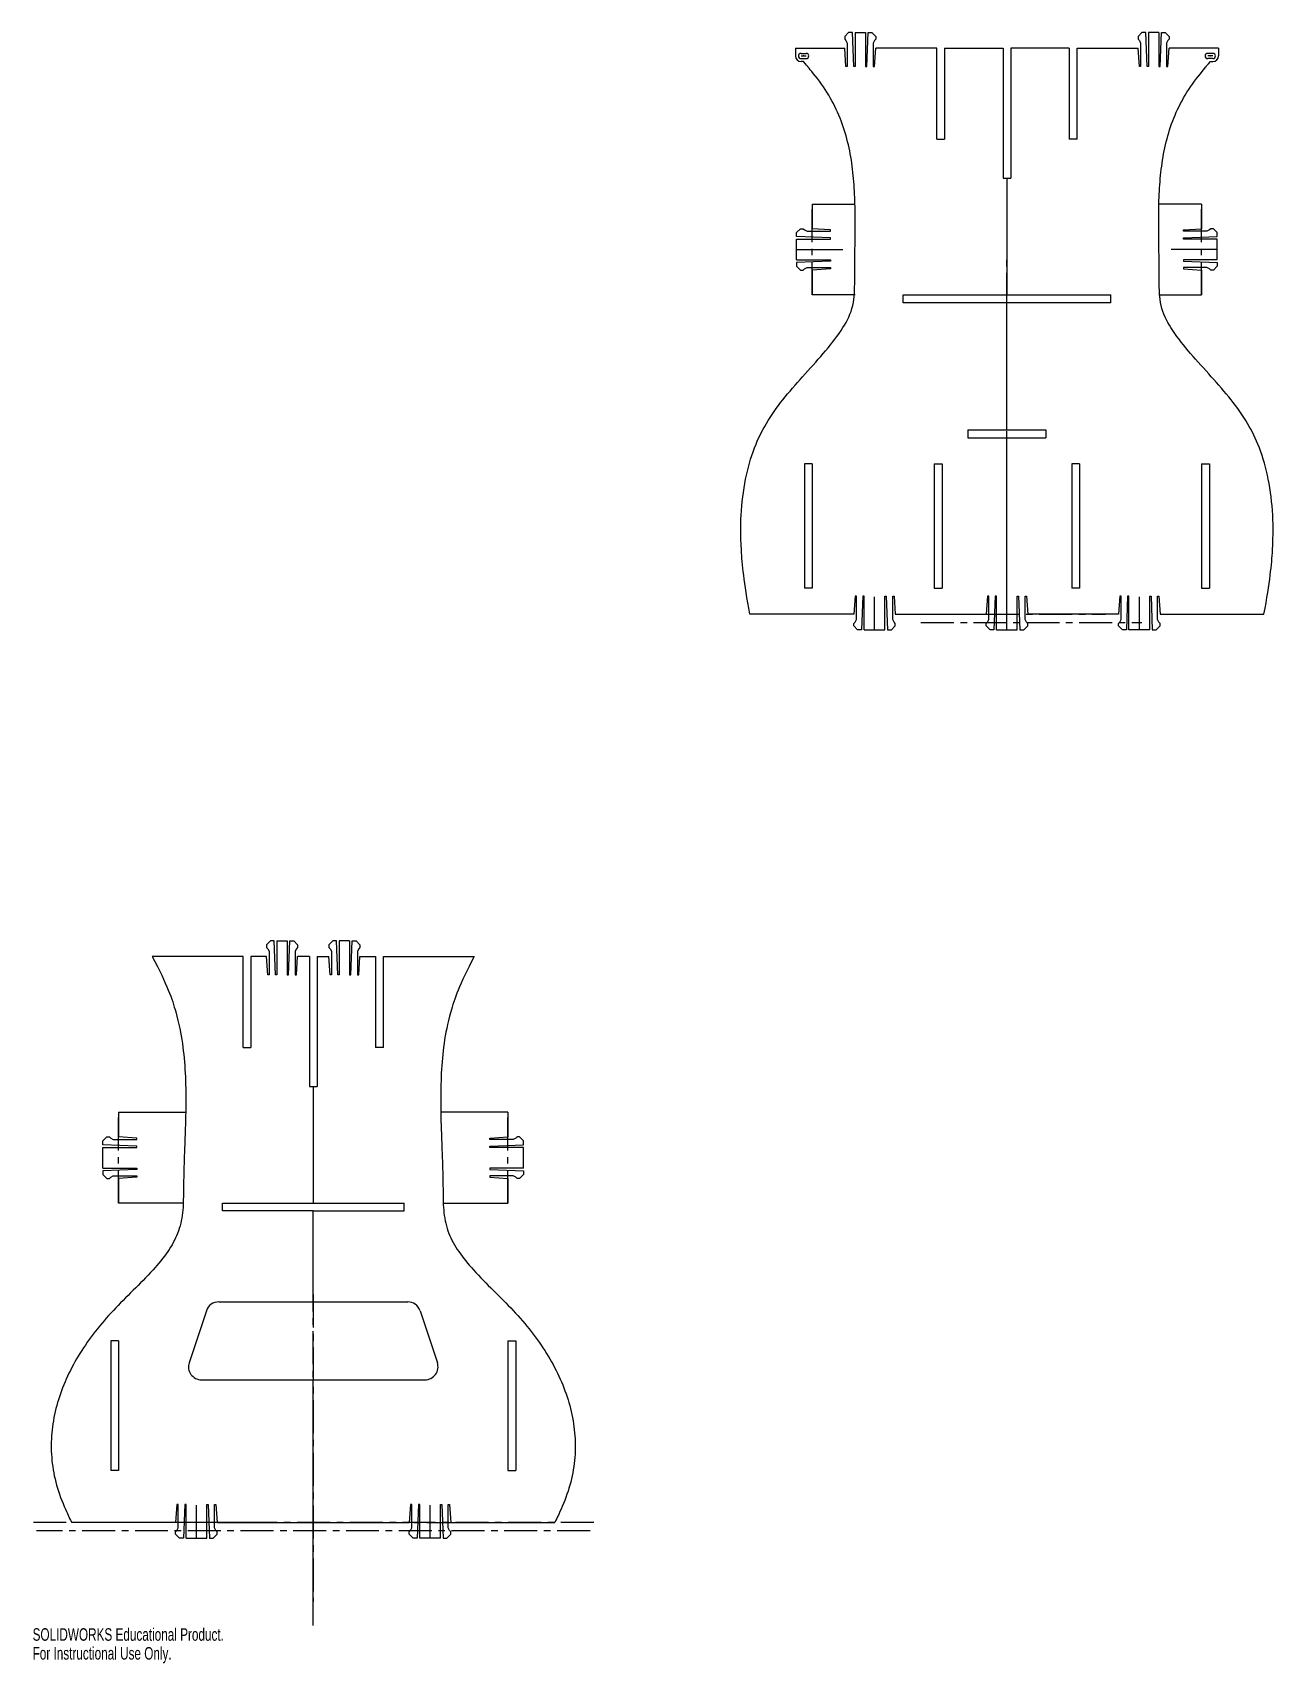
# Model space of a CAD drawing. Header units: millimetres. Extents: x -1141 to 136, y -538 to 97.
# Drawn here: x -1141 to -663, y -538 to 90 of the extents above; entities outside this region: 1.
import ezdxf

# ---------------------------------------------------------------- set-up
doc = ezdxf.new("R2010")
doc.units = ezdxf.units.MM
doc.header["$PDSIZE"] = -1
doc.linetypes.add('CENTERX2', pattern=[20.32, 12.7, -2.54, 2.54, -2.54])
doc.styles.add('SLDTEXTSTYLE0', font='TXT', dxfattribs={"width": 0.7})

msp = doc.modelspace()

# ---------------------------------------------------------------- linework, layer by layer
at = {"color": 7, "linetype": 'CENTERX2'}
for p, q in [((136.01, 96.69), (136.01, -23.52)), ((-845.44, 80.85), (-843.44, 80.85)), ((-686.8, 80.85), (-688.8, 80.85)), ((-841.12, -11.15), (-841.12, 23.85)), ((-691.12, -11.15), (-691.12, 23.85)), ((-847.12, 6.35), (-828.62, 6.35)), ((-841.12, 6.35), (-831.81, 6.35)), ((-685.12, 6.35), (-703.62, 6.35)), ((-691.12, 6.35), (-700.42, 6.35)), ((-766.12, -137.33), (-766.12, 3.34)), ((-817.12, -140.15), (-817.12, -127.15)), ((-715.12, -140.15), (-715.12, -127.15)), ((-799.26, -137.33), (-714.12, -137.33)), ((-794.32, -134.15), (-728.12, -134.15)), ((-1108.32, -360.93), (-1108.32, -325.93)), ((-958.32, -360.93), (-958.32, -325.93)), ((-1033.32, -483.93), (-1033.32, -386.78)), ((-1033.32, -396.12), (-1033.32, -514.29)), ((-1078.32, -489.93), (-1078.32, -476.93)), ((-988.32, -489.93), (-988.32, -476.93)), ((-925.23, -483.93), (-1141.41, -483.93)), ((-926.71, -487.1), (-1139.93, -487.1)), ((-1056.79, -483.93), (-1122.99, -483.93)), ((-1009.85, -483.93), (-943.65, -483.93))]:
    msp.add_line(p, q, dxfattribs=at)
at = {"color": 7, "linetype": 'Continuous'}
for p, q in [((-827.12, 89.85), (-828.62, 88.35)), ((-828.62, 88.35), (-828.62, 87.35)), ((-825.62, 89.85), (-827.12, 89.85)), ((-825.12, 76.85), (-825.62, 89.85)), ((-824.62, 89.85), (-820.62, 89.85)), ((-824.62, 89.85), (-824.62, 76.85)), ((-820.62, 89.85), (-820.62, 76.85)), ((-820.12, 76.85), (-819.62, 89.85)), ((-819.62, 89.85), (-818.12, 89.85)), ((-818.12, 89.85), (-816.62, 88.35)), ((-816.62, 88.35), (-816.62, 87.35)), ((-714.12, 89.85), (-715.62, 88.35)), ((-715.62, 88.35), (-715.62, 87.35)), ((-712.62, 89.85), (-714.12, 89.85)), ((-712.12, 76.85), (-712.62, 89.85)), ((-707.62, 89.85), (-711.62, 89.85)), ((-711.62, 89.85), (-711.62, 76.85)), ((-707.62, 89.85), (-707.62, 76.85)), ((-707.12, 76.85), (-706.62, 89.85)), ((-706.62, 89.85), (-705.12, 89.85)), ((-705.12, 89.85), (-703.62, 88.35)), ((-703.62, 88.35), (-703.62, 87.35)), ((-847.62, 83.85), (-828.62, 83.85)), ((-847.62, 83.85), (-847.62, 80.85)), ((-845.44, 81.85), (-843.44, 81.85)), ((-828.62, 87.35), (-828.12, 86.85)), ((-828.12, 76.85), (-828.62, 83.85)), ((-828.12, 86.85), (-827.62, 85.85)), ((-827.62, 85.85), (-827.62, 76.85)), ((-817.12, 86.85), (-817.62, 85.85)), ((-817.62, 85.85), (-817.62, 76.85)), ((-816.62, 87.35), (-817.12, 86.85)), ((-817.12, 76.85), (-816.62, 83.85)), ((-793.12, 83.85), (-816.62, 83.85)), ((-793.12, 48.85), (-793.12, 83.85)), ((-790.12, 83.85), (-767.62, 83.85)), ((-790.12, 83.85), (-790.12, 48.85)), ((-767.62, 83.85), (-767.62, 33.85)), ((-742.12, 83.85), (-764.62, 83.85)), ((-764.62, 83.85), (-764.62, 33.85)), ((-742.12, 83.85), (-742.12, 48.85)), ((-739.12, 83.85), (-715.62, 83.85)), ((-739.12, 48.85), (-739.12, 83.85)), ((-715.62, 87.35), (-715.12, 86.85)), ((-715.12, 76.85), (-715.62, 83.85)), ((-715.12, 86.85), (-714.62, 85.85)), ((-714.62, 85.85), (-714.62, 76.85)), ((-704.12, 86.85), (-704.62, 85.85)), ((-704.62, 85.85), (-704.62, 76.85)), ((-703.62, 87.35), (-704.12, 86.85)), ((-704.12, 76.85), (-703.62, 83.85)), ((-684.62, 83.85), (-703.62, 83.85)), ((-686.8, 81.85), (-688.8, 81.85)), ((-684.62, 83.85), (-684.62, 80.85)), ((-845.44, 79.85), (-843.44, 79.85)), ((-844.52, 78.67), (-845.44, 78.67)), ((-827.62, 76.85), (-828.12, 76.85)), ((-824.62, 76.85), (-825.12, 76.85)), ((-820.62, 76.85), (-820.12, 76.85)), ((-817.62, 76.85), (-817.12, 76.85)), ((-714.62, 76.85), (-715.12, 76.85)), ((-711.62, 76.85), (-712.12, 76.85)), ((-707.62, 76.85), (-707.12, 76.85)), ((-704.62, 76.85), (-704.12, 76.85)), ((-686.8, 79.85), (-688.8, 79.85)), ((-687.71, 78.67), (-686.8, 78.67)), ((-793.12, 48.85), (-790.12, 48.85)), ((-739.12, 48.85), (-742.12, 48.85)), ((-767.62, 33.85), (-764.62, 33.85)), ((-766.12, 33.85), (-766.12, -11.15)), ((-841.12, 23.85), (-824.56, 23.85)), ((-841.12, 23.85), (-841.12, 14.35)), ((-691.12, 23.85), (-707.67, 23.85)), ((-691.12, 23.85), (-691.12, 14.35)), ((-847.12, 12.85), (-845.62, 14.35)), ((-847.12, 11.35), (-847.12, 12.85)), ((-845.62, 14.35), (-844.62, 14.35)), ((-844.62, 14.35), (-844.12, 13.85)), ((-844.12, 13.85), (-843.12, 13.35)), ((-843.12, 13.35), (-834.12, 13.35)), ((-834.12, 13.85), (-841.12, 14.35)), ((-834.12, 13.35), (-834.12, 13.85)), ((-698.12, 13.85), (-691.12, 14.35)), ((-698.12, 13.35), (-698.12, 13.85)), ((-689.12, 13.35), (-698.12, 13.35)), ((-688.12, 13.85), (-689.12, 13.35)), ((-687.62, 14.35), (-688.12, 13.85)), ((-686.62, 14.35), (-687.62, 14.35)), ((-685.12, 12.85), (-686.62, 14.35)), ((-685.12, 11.35), (-685.12, 12.85)), ((-834.12, 10.85), (-847.12, 11.35)), ((-847.12, 2.35), (-847.12, 10.35)), ((-847.12, 10.35), (-834.12, 10.35)), ((-834.12, 10.35), (-834.12, 10.85)), ((-698.12, 10.85), (-685.12, 11.35)), ((-698.12, 10.35), (-698.12, 10.85)), ((-685.12, 10.35), (-698.12, 10.35)), ((-685.12, 2.35), (-685.12, 10.35)), ((-847.12, 2.35), (-834.12, 2.35)), ((-834.12, 1.85), (-847.12, 1.35)), ((-847.12, 1.35), (-847.12, -0.15)), ((-834.12, 2.35), (-834.12, 1.85)), ((-685.12, 2.35), (-698.12, 2.35)), ((-698.12, 2.35), (-698.12, 1.85)), ((-698.12, 1.85), (-685.12, 1.35)), ((-685.12, 1.35), (-685.12, -0.15)), ((-847.12, -0.15), (-845.62, -1.65)), ((-845.62, -1.65), (-844.62, -1.65)), ((-844.62, -1.65), (-844.12, -1.15)), ((-844.12, -1.15), (-843.12, -0.65)), ((-843.12, -0.65), (-834.12, -0.65)), ((-834.12, -1.15), (-841.12, -1.65)), ((-841.12, -1.65), (-841.12, -11.15)), ((-834.12, -0.65), (-834.12, -1.15)), ((-689.12, -0.65), (-698.12, -0.65)), ((-698.12, -0.65), (-698.12, -1.15)), ((-698.12, -1.15), (-691.12, -1.65)), ((-691.12, -1.65), (-691.12, -11.15)), ((-688.12, -1.15), (-689.12, -0.65)), ((-687.62, -1.65), (-688.12, -1.15)), ((-686.62, -1.65), (-687.62, -1.65)), ((-685.12, -0.15), (-686.62, -1.65)), ((-824.62, -11.15), (-841.12, -11.15)), ((-806.12, -14.15), (-806.12, -11.15)), ((-806.12, -11.15), (-726.12, -11.15)), ((-726.12, -14.15), (-726.12, -11.15)), ((-707.62, -11.15), (-691.12, -11.15)), ((-726.12, -14.15), (-806.12, -14.15)), ((-766.12, -63.15), (-766.12, -14.15)), ((-781.12, -63.15), (-751.12, -63.15)), ((-781.12, -63.15), (-781.12, -66.15)), ((-781.12, -66.15), (-751.12, -66.15)), ((-766.12, -140.15), (-766.12, -66.15)), ((-751.12, -63.15), (-751.12, -66.15)), ((-841.12, -76.15), (-844.12, -76.15)), ((-844.12, -76.15), (-844.12, -124.15)), ((-841.12, -76.15), (-841.12, -124.15)), ((-794.12, -76.15), (-791.12, -76.15)), ((-794.12, -76.15), (-794.12, -124.15)), ((-791.12, -76.15), (-791.12, -124.15)), ((-741.12, -76.15), (-741.12, -124.15)), ((-738.12, -76.15), (-741.12, -76.15)), ((-738.12, -76.15), (-738.12, -124.15)), ((-691.12, -76.15), (-691.12, -124.15)), ((-691.12, -76.15), (-688.12, -76.15)), ((-688.12, -76.15), (-688.12, -124.15)), ((-841.12, -124.15), (-844.12, -124.15)), ((-794.12, -124.15), (-791.12, -124.15)), ((-738.12, -124.15), (-741.12, -124.15)), ((-691.12, -124.15), (-688.12, -124.15)), ((-824.62, -127.15), (-825.12, -134.15)), ((-824.12, -127.15), (-824.62, -127.15)), ((-824.12, -136.15), (-824.12, -127.15)), ((-821.62, -127.15), (-822.12, -140.15)), ((-821.12, -127.15), (-821.62, -127.15)), ((-821.12, -140.15), (-821.12, -127.15)), ((-813.12, -140.15), (-813.12, -127.15)), ((-813.12, -127.15), (-812.62, -127.15)), ((-812.62, -127.15), (-812.12, -140.15)), ((-810.12, -136.15), (-810.12, -127.15)), ((-810.12, -127.15), (-809.62, -127.15)), ((-809.62, -127.15), (-809.12, -134.15)), ((-773.62, -127.15), (-774.12, -134.15)), ((-773.12, -127.15), (-773.62, -127.15)), ((-773.12, -136.15), (-773.12, -127.15)), ((-770.62, -127.15), (-771.12, -140.15)), ((-770.12, -127.15), (-770.62, -127.15)), ((-770.12, -140.15), (-770.12, -127.15)), ((-762.12, -127.15), (-761.62, -127.15)), ((-762.12, -140.15), (-762.12, -127.15)), ((-761.62, -127.15), (-761.12, -140.15)), ((-759.12, -127.15), (-758.62, -127.15)), ((-759.12, -136.15), (-759.12, -127.15)), ((-758.62, -127.15), (-758.12, -134.15)), ((-722.62, -127.15), (-723.12, -134.15)), ((-722.12, -127.15), (-722.62, -127.15)), ((-722.12, -136.15), (-722.12, -127.15)), ((-719.62, -127.15), (-720.12, -140.15)), ((-719.12, -127.15), (-719.62, -127.15)), ((-719.12, -140.15), (-719.12, -127.15)), ((-711.12, -127.15), (-710.62, -127.15)), ((-711.12, -140.15), (-711.12, -127.15)), ((-710.62, -127.15), (-710.12, -140.15)), ((-708.12, -127.15), (-707.62, -127.15)), ((-708.12, -136.15), (-708.12, -127.15)), ((-707.62, -127.15), (-707.12, -134.15)), ((-825.12, -134.15), (-865.12, -134.15)), ((-825.12, -137.65), (-824.62, -137.15)), ((-825.12, -138.65), (-825.12, -137.65)), ((-824.62, -137.15), (-824.12, -136.15)), ((-809.62, -137.15), (-810.12, -136.15)), ((-809.12, -137.65), (-809.62, -137.15)), ((-809.12, -134.15), (-774.12, -134.15)), ((-809.12, -138.65), (-809.12, -137.65)), ((-774.12, -137.65), (-773.62, -137.15)), ((-774.12, -138.65), (-774.12, -137.65)), ((-773.62, -137.15), (-773.12, -136.15)), ((-758.62, -137.15), (-759.12, -136.15)), ((-758.12, -137.65), (-758.62, -137.15)), ((-723.12, -134.15), (-758.12, -134.15)), ((-758.12, -138.65), (-758.12, -137.65)), ((-723.12, -137.65), (-722.62, -137.15)), ((-723.12, -138.65), (-723.12, -137.65)), ((-722.62, -137.15), (-722.12, -136.15)), ((-707.62, -137.15), (-708.12, -136.15)), ((-707.12, -137.65), (-707.62, -137.15)), ((-707.12, -134.15), (-667.12, -134.15)), ((-707.12, -138.65), (-707.12, -137.65)), ((-823.62, -140.15), (-825.12, -138.65)), ((-822.12, -140.15), (-823.62, -140.15)), ((-821.12, -140.15), (-813.12, -140.15)), ((-812.12, -140.15), (-810.62, -140.15)), ((-810.62, -140.15), (-809.12, -138.65)), ((-772.62, -140.15), (-774.12, -138.65)), ((-771.12, -140.15), (-772.62, -140.15)), ((-770.12, -140.15), (-762.12, -140.15)), ((-761.12, -140.15), (-759.62, -140.15)), ((-759.62, -140.15), (-758.12, -138.65)), ((-721.62, -140.15), (-723.12, -138.65)), ((-720.12, -140.15), (-721.62, -140.15)), ((-711.12, -140.15), (-719.12, -140.15)), ((-710.12, -140.15), (-708.62, -140.15)), ((-708.62, -140.15), (-707.12, -138.65)), ((-1049.82, -259.93), (-1051.32, -261.43)), ((-1051.32, -261.43), (-1051.32, -262.43)), ((-1051.32, -262.43), (-1050.82, -262.93)), ((-1050.82, -262.93), (-1050.32, -263.93)), ((-1048.32, -259.93), (-1049.82, -259.93)), ((-1047.82, -272.93), (-1048.32, -259.93)), ((-1047.32, -259.93), (-1043.32, -259.93)), ((-1047.32, -259.93), (-1047.32, -272.93)), ((-1043.32, -259.93), (-1043.32, -272.93)), ((-1042.82, -272.93), (-1042.32, -259.93)), ((-1042.32, -259.93), (-1040.82, -259.93)), ((-1040.82, -259.93), (-1039.32, -261.43)), ((-1039.82, -262.93), (-1040.32, -263.93)), ((-1039.32, -262.43), (-1039.82, -262.93)), ((-1039.32, -261.43), (-1039.32, -262.43)), ((-1025.82, -259.93), (-1027.32, -261.43)), ((-1027.32, -261.43), (-1027.32, -262.43)), ((-1027.32, -262.43), (-1026.82, -262.93)), ((-1026.82, -262.93), (-1026.32, -263.93)), ((-1024.32, -259.93), (-1025.82, -259.93)), ((-1023.82, -272.93), (-1024.32, -259.93)), ((-1019.32, -259.93), (-1023.32, -259.93)), ((-1023.32, -259.93), (-1023.32, -272.93)), ((-1019.32, -259.93), (-1019.32, -272.93)), ((-1018.82, -272.93), (-1018.32, -259.93)), ((-1018.32, -259.93), (-1016.82, -259.93)), ((-1016.82, -259.93), (-1015.32, -261.43)), ((-1015.82, -262.93), (-1016.32, -263.93)), ((-1015.32, -262.43), (-1015.82, -262.93)), ((-1015.32, -261.43), (-1015.32, -262.43)), ((-1060.32, -265.93), (-1095.32, -265.93)), ((-1060.32, -300.93), (-1060.32, -265.93)), ((-1051.32, -265.93), (-1057.32, -265.93)), ((-1057.32, -265.93), (-1057.32, -300.93)), ((-1050.82, -272.93), (-1051.32, -265.93)), ((-1050.32, -263.93), (-1050.32, -272.93)), ((-1040.32, -263.93), (-1040.32, -272.93)), ((-1039.82, -272.93), (-1039.32, -265.93)), ((-1034.82, -265.93), (-1039.32, -265.93)), ((-1034.82, -265.93), (-1034.82, -315.93)), ((-1031.82, -265.93), (-1031.82, -315.93)), ((-1031.82, -265.93), (-1027.32, -265.93)), ((-1026.82, -272.93), (-1027.32, -265.93)), ((-1026.32, -263.93), (-1026.32, -272.93)), ((-1016.32, -263.93), (-1016.32, -272.93)), ((-1015.82, -272.93), (-1015.32, -265.93)), ((-1015.32, -265.93), (-1009.32, -265.93)), ((-1009.32, -265.93), (-1009.32, -300.93)), ((-1006.32, -300.93), (-1006.32, -265.93)), ((-1006.32, -265.93), (-971.32, -265.93)), ((-1050.32, -272.93), (-1050.82, -272.93)), ((-1047.32, -272.93), (-1047.82, -272.93)), ((-1043.32, -272.93), (-1042.82, -272.93)), ((-1040.32, -272.93), (-1039.82, -272.93)), ((-1026.32, -272.93), (-1026.82, -272.93)), ((-1023.32, -272.93), (-1023.82, -272.93)), ((-1019.32, -272.93), (-1018.82, -272.93)), ((-1016.32, -272.93), (-1015.82, -272.93)), ((-1060.32, -300.93), (-1057.32, -300.93)), ((-1006.32, -300.93), (-1009.32, -300.93)), ((-1034.82, -315.93), (-1031.82, -315.93)), ((-1033.32, -315.93), (-1033.32, -360.93)), ((-1108.32, -325.93), (-1082.4, -325.93)), ((-1108.32, -325.93), (-1108.32, -335.43)), ((-958.32, -325.93), (-984.24, -325.93)), ((-958.32, -325.93), (-958.32, -335.43)), ((-1114.32, -336.93), (-1112.82, -335.43)), ((-1114.32, -338.43), (-1114.32, -336.93)), ((-1101.32, -338.93), (-1114.32, -338.43)), ((-1112.82, -335.43), (-1111.82, -335.43)), ((-1111.82, -335.43), (-1111.32, -335.93)), ((-1111.32, -335.93), (-1110.32, -336.43)), ((-1110.32, -336.43), (-1101.32, -336.43)), ((-1101.32, -335.93), (-1108.32, -335.43)), ((-1101.32, -336.43), (-1101.32, -335.93)), ((-1101.32, -339.43), (-1101.32, -338.93)), ((-965.32, -335.93), (-958.32, -335.43)), ((-965.32, -336.43), (-965.32, -335.93)), ((-956.32, -336.43), (-965.32, -336.43)), ((-965.32, -338.93), (-952.32, -338.43)), ((-965.32, -339.43), (-965.32, -338.93)), ((-955.32, -335.93), (-956.32, -336.43)), ((-954.82, -335.43), (-955.32, -335.93)), ((-953.82, -335.43), (-954.82, -335.43)), ((-952.32, -336.93), (-953.82, -335.43)), ((-952.32, -338.43), (-952.32, -336.93)), ((-1114.32, -347.43), (-1114.32, -339.43)), ((-1114.32, -339.43), (-1101.32, -339.43)), ((-952.32, -339.43), (-965.32, -339.43)), ((-952.32, -347.43), (-952.32, -339.43)), ((-1114.32, -347.43), (-1101.32, -347.43)), ((-1101.32, -347.93), (-1114.32, -348.43)), ((-1114.32, -348.43), (-1114.32, -349.93)), ((-1114.32, -349.93), (-1112.82, -351.43)), ((-1112.82, -351.43), (-1111.82, -351.43)), ((-1111.82, -351.43), (-1111.32, -350.93)), ((-1111.32, -350.93), (-1110.32, -350.43)), ((-1110.32, -350.43), (-1101.32, -350.43)), ((-1101.32, -350.93), (-1108.32, -351.43)), ((-1108.32, -351.43), (-1108.32, -360.93)), ((-1101.32, -347.43), (-1101.32, -347.93)), ((-1101.32, -350.43), (-1101.32, -350.93)), ((-952.32, -347.43), (-965.32, -347.43)), ((-965.32, -347.43), (-965.32, -347.93)), ((-965.32, -347.93), (-952.32, -348.43)), ((-956.32, -350.43), (-965.32, -350.43)), ((-965.32, -350.43), (-965.32, -350.93)), ((-965.32, -350.93), (-958.32, -351.43)), ((-958.32, -351.43), (-958.32, -360.93)), ((-955.32, -350.93), (-956.32, -350.43)), ((-954.82, -351.43), (-955.32, -350.93)), ((-953.82, -351.43), (-954.82, -351.43)), ((-952.32, -349.93), (-953.82, -351.43)), ((-952.32, -348.43), (-952.32, -349.93)), ((-1083.32, -360.93), (-1108.32, -360.93)), ((-1068.32, -363.93), (-1068.32, -360.93)), ((-1068.32, -360.93), (-998.32, -360.93)), ((-1033.32, -363.93), (-1068.32, -363.93)), ((-1033.32, -398.93), (-1033.32, -363.93)), ((-1033.32, -363.93), (-998.32, -363.93)), ((-998.32, -363.93), (-998.32, -360.93)), ((-983.32, -360.93), (-958.32, -360.93)), ((-1069.72, -398.93), (-996.92, -398.93)), ((-1074.46, -402.35), (-1081.13, -422.35)), ((-992.18, -402.35), (-985.51, -422.35)), ((-1108.32, -413.93), (-1111.32, -413.93)), ((-1111.32, -413.93), (-1111.32, -463.93)), ((-1108.32, -413.93), (-1108.32, -463.93)), ((-958.32, -413.93), (-958.32, -463.93)), ((-958.32, -413.93), (-955.32, -413.93)), ((-955.32, -413.93), (-955.32, -463.93)), ((-1076.38, -428.93), (-990.26, -428.93)), ((-1033.32, -523.58), (-1033.32, -428.93)), ((-1108.32, -463.93), (-1111.32, -463.93)), ((-958.32, -463.93), (-955.32, -463.93)), ((-1085.82, -476.93), (-1086.32, -483.93)), ((-1085.32, -476.93), (-1085.82, -476.93)), ((-1085.32, -485.93), (-1085.32, -476.93)), ((-1082.82, -476.93), (-1083.32, -489.93)), ((-1082.32, -476.93), (-1082.82, -476.93)), ((-1082.32, -489.93), (-1082.32, -476.93)), ((-1074.32, -489.93), (-1074.32, -476.93)), ((-1074.32, -476.93), (-1073.82, -476.93)), ((-1073.82, -476.93), (-1073.32, -489.93)), ((-1071.32, -485.93), (-1071.32, -476.93)), ((-1071.32, -476.93), (-1070.82, -476.93)), ((-1070.82, -476.93), (-1070.32, -483.93)), ((-995.82, -476.93), (-996.32, -483.93)), ((-995.32, -476.93), (-995.82, -476.93)), ((-995.32, -485.93), (-995.32, -476.93)), ((-992.82, -476.93), (-993.32, -489.93)), ((-992.32, -476.93), (-992.82, -476.93)), ((-992.32, -489.93), (-992.32, -476.93)), ((-984.32, -476.93), (-983.82, -476.93)), ((-984.32, -489.93), (-984.32, -476.93)), ((-983.82, -476.93), (-983.32, -489.93)), ((-981.32, -476.93), (-980.82, -476.93)), ((-981.32, -485.93), (-981.32, -476.93)), ((-980.82, -476.93), (-980.32, -483.93)), ((-1086.32, -483.93), (-1126.32, -483.93)), ((-1086.32, -487.43), (-1085.82, -486.93)), ((-1086.32, -488.43), (-1086.32, -487.43)), ((-1084.82, -489.93), (-1086.32, -488.43)), ((-1085.82, -486.93), (-1085.32, -485.93)), ((-1071.82, -489.93), (-1070.32, -488.43)), ((-1070.82, -486.93), (-1071.32, -485.93)), ((-1070.32, -487.43), (-1070.82, -486.93)), ((-1070.32, -483.93), (-996.32, -483.93)), ((-1070.32, -488.43), (-1070.32, -487.43)), ((-996.32, -487.43), (-995.82, -486.93)), ((-996.32, -488.43), (-996.32, -487.43)), ((-994.82, -489.93), (-996.32, -488.43)), ((-995.82, -486.93), (-995.32, -485.93)), ((-981.82, -489.93), (-980.32, -488.43)), ((-980.82, -486.93), (-981.32, -485.93)), ((-980.32, -487.43), (-980.82, -486.93)), ((-980.32, -483.93), (-940.32, -483.93)), ((-980.32, -488.43), (-980.32, -487.43)), ((-1083.32, -489.93), (-1084.82, -489.93)), ((-1082.32, -489.93), (-1074.32, -489.93)), ((-1073.32, -489.93), (-1071.82, -489.93)), ((-993.32, -489.93), (-994.82, -489.93)), ((-984.32, -489.93), (-992.32, -489.93)), ((-983.32, -489.93), (-981.82, -489.93))]:
    msp.add_line(p, q, dxfattribs=at)
for centre, radius, start, end in [((-845.44, 80.85), 1, 90, 270), ((-843.44, 80.85), 1, 270, 90), ((-688.8, 80.85), 1, 90, 270), ((-686.8, 80.85), 1, 270, 90), ((-845.44, 80.85), 2.18, 180, 270), ((-686.8, 80.85), 2.18, 270, 0), ((-1069.72, -403.93), 5, 90, 161.56505), ((-996.92, -403.93), 5, 18.43495, 90), ((-1076.38, -423.93), 5, 161.56505, 270), ((-990.26, -423.93), 5, 270, 18.43495)]:
    msp.add_arc(centre, radius, start, end, dxfattribs=at)
for points, knots in [([(-865.12, -134.15), (-867.44, -121.52), (-868.77, -107.96), (-868.67, -93.99), (-866.68, -80.13), (-863.42, -69.46), (-858.43, -59.45), (-851.64, -50.25), (-843.73, -41.44), (-835.62, -32.47), (-829.35, -24.46), (-824.83, -15.59), (-824.74, -5.74), (-824.7, 4.19), (-824.55, 14.09), (-824.57, 23.92), (-825.05, 33.61), (-826.28, 43.14), (-828.56, 52.46), (-832.16, 61.52), (-837.39, 70.27), (-844.52, 78.67), (-842.03, 75.95), (-844.52, 78.67)], [0, 0, 0, 0, 0.055459, 0.114266, 0.174556, 0.235008, 0.283164, 0.331448, 0.380831, 0.431918, 0.484139, 0.528045, 0.571022, 0.61354, 0.656417, 0.699159, 0.741558, 0.783477, 0.82496, 0.866358, 0.908436, 0.952432, 1, 1, 1, 1]), ([(-667.12, -134.15), (-664.79, -121.52), (-663.46, -107.96), (-663.56, -93.99), (-665.55, -80.13), (-668.81, -69.46), (-673.8, -59.45), (-680.59, -50.25), (-688.5, -41.44), (-696.61, -32.47), (-702.88, -24.46), (-707.4, -15.59), (-707.49, -5.74), (-707.53, 4.19), (-707.68, 14.09), (-707.67, 23.92), (-707.18, 33.61), (-705.95, 43.14), (-703.67, 52.46), (-700.07, 61.52), (-694.84, 70.27), (-687.71, 78.67), (-690.2, 75.95), (-687.71, 78.67)], [0, 0, 0, 0, 0.055459, 0.114266, 0.174556, 0.235008, 0.283164, 0.331448, 0.380831, 0.431918, 0.484139, 0.528045, 0.571022, 0.61354, 0.656417, 0.699159, 0.741558, 0.783477, 0.82496, 0.866358, 0.908436, 0.952432, 1, 1, 1, 1]), ([(-1095.32, -265.93), (-1089.58, -276.78), (-1085.77, -287.9), (-1083.54, -299.26), (-1082.51, -310.81), (-1082.34, -322.5), (-1082.55, -330.92), (-1082.87, -339.37), (-1083.17, -347.84), (-1083.34, -356.31), (-1083.36, -364.73), (-1085.17, -372.51), (-1089.06, -379.58), (-1095.43, -387.28), (-1102.89, -394.71), (-1110.49, -402.24), (-1117.39, -410.2), (-1123.3, -418.6), (-1128.1, -427.37), (-1131.64, -436.44), (-1133.82, -445.75), (-1134.5, -455.22), (-1133.56, -464.79), (-1130.88, -474.38), (-1126.32, -483.93), (-1127.96, -480.8), (-1126.32, -483.93)], [0, 0, 0, 0, 0.051527, 0.100896, 0.1495, 0.198175, 0.247275, 0.282624, 0.318136, 0.353727, 0.389314, 0.424671, 0.458174, 0.492083, 0.534025, 0.578227, 0.623167, 0.667396, 0.710515, 0.752478, 0.793384, 0.833517, 0.873388, 0.913748, 0.955572, 1, 1, 1, 1]), ([(-971.32, -265.93), (-977.06, -276.78), (-980.87, -287.9), (-983.1, -299.26), (-984.13, -310.81), (-984.29, -322.5), (-984.09, -330.92), (-983.77, -339.37), (-983.47, -347.84), (-983.3, -356.31), (-983.28, -364.73), (-981.47, -372.51), (-977.58, -379.58), (-971.21, -387.28), (-963.75, -394.71), (-956.15, -402.24), (-949.25, -410.2), (-943.34, -418.6), (-938.54, -427.37), (-935, -436.44), (-932.82, -445.75), (-932.14, -455.22), (-933.07, -464.79), (-935.76, -474.38), (-940.32, -483.93), (-938.68, -480.8), (-940.32, -483.93)], [0, 0, 0, 0, 0.051529, 0.100897, 0.149501, 0.198176, 0.247276, 0.282625, 0.318137, 0.353728, 0.389315, 0.424672, 0.458175, 0.492083, 0.534026, 0.578227, 0.623167, 0.667397, 0.710516, 0.752479, 0.793384, 0.833517, 0.873388, 0.913748, 0.955572, 1, 1, 1, 1])]:
    msp.add_open_spline(points, degree=3, knots=knots, dxfattribs=at)
for p in [(-844.44, 80.85), (-687.8, 80.85), (-1033.32, -483.93), (-1033.32, -487.1)]:
    msp.add_point(p, dxfattribs=at)

# ---------------------------------------------------------------- texts
at = {"color": 7, "linetype": 'Continuous', "char_height": 4.8336, "attachment_point": 1, "style": 'SLDTEXTSTYLE0'}
for s, insert in [('SOLIDWORKS Educational Product.', (-1141.41, -524.6)), ('For Instructional Use Only.', (-1141.41, -531.85))]:
    msp.add_mtext(s, dxfattribs=dict(at, insert=insert))

doc.saveas('drawing.dxf')
